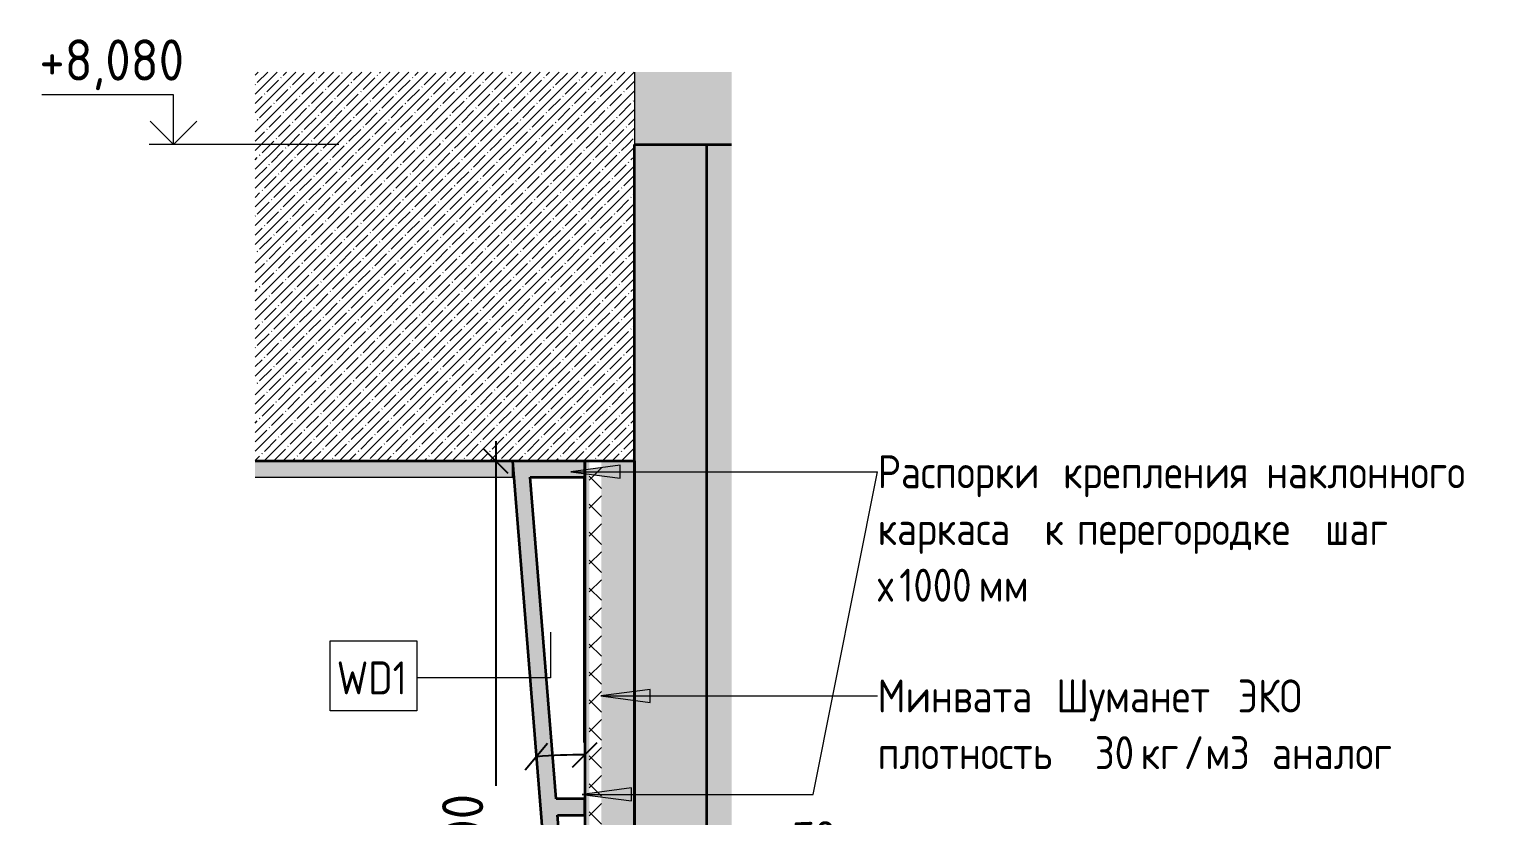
# Model space of a CAD drawing. Header units: millimetres. Extents: x -4029 to 232974, y -8553 to 104777.
# Drawn here: x 223431 to 227846, y 6043 to 8430 of the extents above; entities that cross this region are included whole.
import ezdxf

# ---------------------------------------------------------------- set-up
doc = ezdxf.new("R2010")
doc.units = ezdxf.units.MM
for name, color, linetype, lineweight in [('5.1) Перегародка WD6', 6, 'Continuous', 9), ('A-ANNO-DIMS', 7, 'Continuous', 9), ('A-CLNG', 7, 'Continuous', 9), ('A-CLNG-1', 7, 'Continuous', 15), ('A-FLOR-4', 7, 'Continuous', 35), ('A-WALL', 7, 'Continuous', 9), ('A-WALL-9', 7, 'Continuous', 35), ('G-ANNO-DIMS', 7, 'Continuous', 9), ('G-ANNO-DIMS-1', 7, 'Continuous', 20), ('I-WALL-11', 7, 'Continuous', 35), ('S-COLS', 7, 'Continuous', 9)]:
    doc.layers.add(name, color=color, linetype=linetype, lineweight=lineweight)
for name, color, linetype, lineweight, true_color in [('A-FLOR-5', 9, 'Continuous', 9, 0x808080), ('G-ANNO-TEXT-1', 7, 'Continuous', 9, 0x3c3c3c), ('I-WALL-10', 9, 'Continuous', 9, 0x808080)]:
    doc.layers.add(name, color=color, linetype=linetype, lineweight=lineweight, true_color=true_color)
doc.styles.add('GOST Common_7', font='', dxfattribs={"width": 0.9, "height": 100})
doc.styles.add('ISOCPEUR_3', font='isocpeur.ttf', dxfattribs={"width": 0.9, "height": 125})
doc.styles.add('ISOCPEUR_4', font='isocpeur.ttf', dxfattribs={"height": 100})
doc.styles.get('GOST Common_7').set_extended_font_data('GOST Common')
doc.dimstyles.new('ISO-2_0_1_0K__СРЕДНИЙ', dxfattribs={"dimscale": 304.8, "dimtxt": 99.598118, "dimasz": 0.246063, "dimexe": 0.393701, "dimexo": 0.246063, "dimgap": 0.164042, "dimtad": 1, "dimdec": 3, "dimrnd": 0.001, "dimdsep": 46, "dimtxsty": 'ISOCPEUR_4', "dimblk1": 'OBLIQUE', "dimblk2": 'OBLIQUE', "dimsah": 1, "dimcen": 0.09, "dimdle": 0.393701, "dimadec": 0, "dimazin": 0, "dimtfac": 1, "dimtdec": 4, "dimtix": 1, "dimtmove": 1, "dimatfit": 3, "dimfxl": 1, "dimtvp": 1, "dimtolj": 1, "dimtzin": 0, "dimarcsym": 2})
doc.dimstyles.new('ISO-2_5_0_9К_БОЛЬШОЙ_5', dxfattribs={"dimscale": 304.8, "dimtxt": 124.497647, "dimasz": 0.246063, "dimexe": 0.19685, "dimexo": 0.492126, "dimgap": 0, "dimtad": 1, "dimdec": 0, "dimrnd": 10, "dimzin": 0, "dimdsep": 46, "dimtxsty": 'ISOCPEUR_3', "dimblk1": 'OBLIQUE', "dimblk2": 'OBLIQUE', "dimsah": 1, "dimcen": 0.09, "dimdle": 0.19685, "dimazin": 0, "dimtfac": 1, "dimtdec": 4, "dimtix": 1, "dimtmove": 2, "dimatfit": 3, "dimfxl": 1, "dimtvp": 1, "dimtolj": 1, "dimtzin": 0, "dimarcsym": 2})
pattern_1 = [(45, (225221.498, 4946), (-28.51267, 28.51267), []), (45, (225250.01, 4946), (-28.51267, 28.51267), [50.403, -10.081, 1.676, -8.404])]

# ---------------------------------------------------------------- blocks, each defined once
blk = doc.blocks.new('BSC_Колонна _Прямоугольная - 600х600-23286269-Разрез 4-4')
at = {"layer": 'S-COLS'}
h = blk.add_hatch(dxfattribs=at)
h.set_pattern_fill('FP_223', color=256, style=0, pattern_type=2)
h.set_pattern_definition([(45, (-15246.34, 4946), (-28.51267, 28.51267), []), (45, (-15217.83, 4946), (-28.51267, 28.51267), [50.403, -10.081, 1.676, -8.404])])
h.paths.add_polyline_path([(-14904.9, -96.7), (-14904.9, 8299.3), (-15200, 8299.3), (-15200, -96.7)])
blk.add_line((-15200, 8299.3), (-15200, -96.7), dxfattribs=at)
blk = doc.blocks.new('Стены наклон_ амфитеатр - Стены наклон_ амфитеатр-32992696-Разрез 4-4')
at = {"layer": 'A-WALL'}
blk.add_hatch(color=256, dxfattribs=at).paths.add_polyline_path([(-15400, 5019.1), (-15361, 5019.1), (-15361, 5040), (-15350, 5040), (-15350, 5069.3), (-15353.9, 5069.3), (-15432.9, 6045), (-15350, 6045), (-15350, 6095), (-15436.9, 6095), (-15515.9, 7070), (-15350, 7070), (-15350, 7119.1), (-15570, 7119.1), (-15410.7, 5150.8)])
at = {"layer": 'A-WALL-9'}
for p, q in [((-15350, 7119.1), (-15570, 7119.1)), ((-15570, 7119.1), (-15400, 5019.1)), ((-15350, 7070), (-15350, 7119.1)), ((-15436.9, 6095), (-15515.9, 7070)), ((-15515.9, 7070), (-15350, 7070)), ((-15350, 6095), (-15436.9, 6095)), ((-15350, 6045), (-15350, 6095)), ((-15353.9, 5069.3), (-15432.9, 6045)), ((-15432.9, 6045), (-15350, 6045)), ((-15350, 5069.3), (-15353.9, 5069.3)), ((-15350, 5019.1), (-15350, 5069.3)), ((-15400, 5019.1), (-15350, 5019.1))]:
    blk.add_line(p, q, dxfattribs=at)
blk = doc.blocks.new('Высотные отметки - Стрелка_Верх-17668718-Разрез 4-4')
at = {"layer": 'G-ANNO-DIMS'}
for p, q in [((-16572, 149.9), (-16972, 149.9)), ((-16572, -0.1), (-16572, 149.9)), ((-16496.2, -0.1), (-16646.1, -0.1))]:
    blk.add_line(p, q, dxfattribs=at)
at = {"layer": 'G-ANNO-DIMS-1'}
for q in [(-16642.7, 70.6), (-16501.2, 70.6)]:
    blk.add_line((-16572, -0.1), q, dxfattribs=at)
blk = doc.blocks.new('_Oblique')
at = {"color": 0, "linetype": 'ByBlock', "lineweight": -2}
blk.add_line((-0.5, -0.5), (0.5, 0.5), dxfattribs=at)
blk = doc.blocks.new('DIMBLOCK71-Разрез 4-4')
at = {"layer": '5.1) Перегародка WD6', "color": 0, "lineweight": -2, "transparency": 16777216}
for p, q in [((224847.7, 7179.1), (224847.7, 6133.9)), ((224747.8, 7119.1), (224787.7, 7119.1)), ((224847.7, 4959.1), (224847.7, 5863.9)), ((224917.8, 5019.1), (224787.7, 5019.1))]:
    blk.add_line(p, q, dxfattribs=at)
at = {"layer": 'Defpoints', "color": 0, "transparency": 16777216}
for p in [(224897.8, 7119.1), (224847.7, 5019.1), (225067.8, 5019.1)]:
    blk.add_point(p, dxfattribs=at)
at = {"layer": '5.1) Перегародка WD6', "color": 0, "lineweight": -2, "transparency": 16777216, "xscale": 75, "yscale": 75, "zscale": 75}
for p, rotation in [((224847.7, 7119.1), 90), ((224847.7, 5019.1), 270)]:
    blk.add_blockref('_Oblique', p, dxfattribs=dict(at, rotation=rotation))
at = {"layer": '5.1) Перегародка WD6', "color": 0, "transparency": 16777216, "insert": (224684.4, 5822.2), "char_height": 125, "width": 353.382, "attachment_point": 1, "rotation": 90, "line_spacing_factor": 1.149209, "style": 'ISOCPEUR_3'}
blk.add_mtext('\\A1;2100', dxfattribs=at)
blk = doc.blocks.new('DIMBLOCK72-Разрез 4-4')
at = {"layer": 'A-ANNO-DIMS', "color": 0, "lineweight": -2, "transparency": 16777216}
for p, q in [((224957.1, 6386.7), (224980.1, 6102.6)), ((225117.8, 6393.2), (225117.8, 6108.2))]:
    blk.add_line(p, q, dxfattribs=at)
blk.add_arc((225117.8, 4401.5), 1826.7, 90, 94.6281, dxfattribs=at)
at = {"layer": 'Defpoints', "color": 0, "transparency": 16777216}
for p in [(224951.1, 6461.5), (225117.8, 6468.2), (225019.5, 6225.5), (225117.8, 4401.5)]:
    blk.add_point(p, dxfattribs=at)
at = {"layer": 'A-ANNO-DIMS', "color": 0, "lineweight": -2, "transparency": 16777216, "xscale": 75, "yscale": 75, "zscale": 75}
for p, rotation in [((224970.4, 6222.2), 184.6281375377324), ((225117.8, 6228.2), 359.9999999999997)]:
    blk.add_blockref('_Oblique', p, dxfattribs=dict(at, rotation=rotation))
at = {"layer": 'A-ANNO-DIMS', "color": 0, "transparency": 16777216, "insert": (225744.7, 6022.6), "char_height": 100, "width": 156.292, "attachment_point": 1, "rotation": 2.3141, "line_spacing_factor": 1.149209, "style": 'ISOCPEUR_4'}
blk.add_mtext('\\A1;5°', dxfattribs=at)

msp = doc.modelspace()

# ---------------------------------------------------------------- hatches: boundary and pattern name
at = {"layer": 'A-CLNG'}
msp.add_hatch(color=256, dxfattribs=at).paths.add_polyline_path([(224897.8378, 7070), (224897.8378, 7120), (224117.0189, 7120), (224117.0189, 7070)])
at = {"layer": 'A-FLOR-5'}
h = msp.add_hatch(dxfattribs=at)
h.set_pattern_fill('FP_223', color=256, style=0, pattern_type=2)
h.set_pattern_definition(pattern_1)
h.paths.add_polyline_path([(224117.0189, 8080), (225267.8378, 8080), (225267.8378, 8299.3124), (224117.0189, 8299.3124), (224117.0189, 8103.2098)])
h = msp.add_hatch(dxfattribs=at)
h.set_pattern_fill('FP_223', color=256, style=0, pattern_type=2)
h.set_pattern_definition(pattern_1)
h.paths.add_polyline_path([(225267.8378, 7120), (225267.8378, 8080), (224117.0189, 8080), (224117.0189, 7120)])
at = {"layer": 'G-ANNO-TEXT-1'}
for points in [[(225075.257, 7086.572), (225225.257, 7066.8241), (225225.257, 7106.3199)], [(225165.924, 6406.572), (225315.924, 6386.8241), (225315.924, 6426.3199)], [(225109.2846, 6108.0909), (225259.2846, 6088.343), (225259.2846, 6127.8387)]]:
    msp.add_hatch(color=256, dxfattribs=at).paths.add_polyline_path(points)
at = {"layer": 'I-WALL-10'}
h = msp.add_hatch(dxfattribs=at)
h.set_pattern_fill('FP_227', color=256, style=0, pattern_type=2)
h.set_pattern_definition([(0, (225221.5, 4946), (203.2, 50.8), [16.764, -135.636, 16.764, -135.636, -812.8]), (0, (225221.5, 4946), (203.2, 50.8), [-304.8, 16.764, -288.036, 16.764, -135.636, -355.6]), (0, (225221.5, 4946), (203.2, 50.8), [-762, 16.764, -84.836, 16.764, -237.236]), (120, (225297.7, 4971.4), (-145.5941, 150.57636), [16.764, -135.636, 16.764, -135.636, -812.8]), (120, (225297.7, 4971.4), (-145.5941, 150.57636), [-304.8, 16.764, -288.036, 16.764, -135.636, -355.6]), (120, (225297.7, 4971.4), (-145.5941, 150.57636), [-762, 16.764, -84.836, 16.764, -237.236]), (240, (225323.1, 5073), (-57.6059, -201.37636), [16.764, -135.636, 16.764, -135.636, -812.8]), (240, (225323.1, 5073), (-57.6059, -201.37636), [-304.8, 16.764, -288.036, 16.764, -135.636, -355.6]), (240, (225323.1, 5073), (-57.6059, -201.37636), [-762, 16.764, -84.836, 16.764, -237.236])])
h.paths.add_polyline_path([(225117.8377, 405), (225130.8377, 405), (225130.8377, 7120), (225117.8377, 7120), (225117.8377, 825)])
h = msp.add_hatch(dxfattribs=at)
h.set_pattern_fill('FP_226', color=256, style=0, pattern_type=2)
h.set_pattern_definition([(135, (225221.5, 4946), (-42.4264, -42.4264), []), (225, (225221.5, 4946), (42.4264, -42.4264), [])])
h.paths.add_polyline_path([(225167.8377, 405), (225167.8377, 7120), (225130.8377, 7120), (225130.8377, 405)])
for points in [[(225257.8377, 405), (225267.8377, 405), (225267.8377, 3880), (225264.4236, 3880), (225264.4236, 4120), (225267.8377, 4120), (225267.8377, 7120), (225167.8377, 7120), (225167.8377, 405), (225247.8378, 405)], [(225117.8377, 6265.4947), (225117.8377, 7070), (225115.8377, 7070), (225115.8377, 6265.4947)]]:
    msp.add_hatch(color=256, dxfattribs=at).paths.add_polyline_path(points)

# ---------------------------------------------------------------- linework, layer by layer
at = {"layer": 'A-CLNG-1'}
for p, q in [((224897.8378, 7070), (224897.8378, 7120)), ((224117.0189, 7070), (224897.8378, 7070))]:
    msp.add_line(p, q, dxfattribs=at)
at = {"layer": 'A-FLOR-4'}
for p, q in [((225267.8378, 8080), (225562.9243, 8080)), ((225267.8378, 7120), (225267.8378, 8080)), ((224117.0189, 7120), (225267.8378, 7120))]:
    msp.add_line(p, q, dxfattribs=at)
at = {"layer": 'G-ANNO-DIMS'}
msp.add_line((224371.5243, 8080), (223869.792, 8080), dxfattribs=at)
at = {"layer": 'G-ANNO-TEXT-1'}
for p, q in [((225225.257, 7106.3199), (225075.257, 7086.572)), ((225075.257, 7086.572), (225225.257, 7066.8241)), ((225075.257, 7086.572), (226006.1046, 7086.572)), ((225225.257, 7066.8241), (225225.257, 7106.3199)), ((225809.9853, 6108.0909), (226006.1046, 7086.572)), ((225013.4272, 6600.5799), (225013.4272, 6461.4783)), ((225013.4272, 6461.4783), (224608.0451, 6461.4783)), ((225315.924, 6426.3199), (225165.924, 6406.572)), ((225165.924, 6406.572), (225315.924, 6386.8241)), ((225165.924, 6406.572), (226006.1046, 6406.572)), ((225315.924, 6386.8241), (225315.924, 6426.3199)), ((225259.2846, 6127.8387), (225109.2846, 6108.0909)), ((225109.2846, 6108.0909), (225259.2846, 6088.343)), ((225109.2846, 6108.0909), (225809.9853, 6108.0909)), ((225259.2846, 6088.343), (225259.2846, 6127.8387))]:
    msp.add_line(p, q, dxfattribs=at)
at = {"layer": 'G-ANNO-TEXT-1', "flags": 128}
msp.add_lwpolyline([(224344.8451, 6573.6918), (224608.0451, 6573.6918), (224608.0451, 6361.6918), (224344.8451, 6361.6918)], close=True, dxfattribs=at)
at = {"layer": 'I-WALL-11'}
for p, q in [((225487.8378, 4120), (225487.8378, 8080)), ((225117.8377, 7120), (225117.8377, 405)), ((225267.8377, 405), (225267.8377, 7120)), ((225267.8378, 7120), (225267.8378, 4120)), ((225115.8377, 7070), (225115.8377, 6265.4947)), ((225117.8377, 7070), (225115.8377, 7070)), ((225115.8377, 6265.4947), (225117.8377, 6265.4947))]:
    msp.add_line(p, q, dxfattribs=at)

# ---------------------------------------------------------------- block references
at = {"layer": 'A-WALL'}
msp.add_blockref('Стены наклон_ амфитеатр - Стены наклон_ амфитеатр-32992696-Разрез 4-4', (240467.8378, 0), dxfattribs=at)
at = {"layer": 'G-ANNO-DIMS'}
msp.add_blockref('Высотные отметки - Стрелка_Верх-17668718-Разрез 4-4', (240441.7494, 8080.1), dxfattribs=at)
at = {"layer": 'S-COLS'}
msp.add_blockref('BSC_Колонна _Прямоугольная - 600х600-23286269-Разрез 4-4', (240467.8378, 0), dxfattribs=at)

# ---------------------------------------------------------------- texts
at = {"layer": 'G-ANNO-TEXT-1', "char_height": 100, "attachment_point": 1, "style": 'GOST Common_7'}
for s, insert, width in [('Распорки', (226006.1046, 7136.572), 642.151687), ('\\fGOST Common|b0|i0|c204|p34|;\\W.9; ', (226535.9327, 7136.572), 39.683531), ('крепления', (226568.6749, 7136.572), 707.088375), ('\\fGOST Common|b0|i0|c204|p34|;\\W.9; ', (227152.0812, 7136.572), 39.683531), ('наклонного', (227184.8234, 7136.572), 800.885813), ('\\fGOST Common|b0|i0|c204|p34|;\\W.9; ', (227845.6202, 7136.572), 39.683531), ('каркаса', (226006.1046, 6964.5928), 573.607406), ('\\fGOST Common|b0|i0|c204|p34|;\\W.9; ', (226479.3781, 6964.5928), 39.683531), ('\\fGOST Common|b0|i0|c204|p34|;\\W.9;к', (226512.1202, 6964.5928), 79.367062), ('\\fGOST Common|b0|i0|c204|p34|;\\W.9; ', (226577.6046, 6964.5928), 39.683531), ('перегородке', (226610.3468, 6964.5928), 873.037687), ('\\fGOST Common|b0|i0|c204|p34|;\\W.9; ', (227330.6749, 6964.5928), 39.683531), ('шаг', (227363.4171, 6964.5928), 266.961937), ('\\fGOST Common|b0|i0|c204|p34|;\\W.9; ', (227583.6827, 6964.5928), 39.683531), ('\\fGOST Common|b0|i0|c204|p34|;\\W.9;х', (226006.1046, 6792.6137), 79.367063), ('1000', (226071.589, 6792.6137), 292.215094), ('мм', (226312.6906, 6792.6137), 180.379688), ('WD1', (224364.8451, 6511.4783), 266.961937), ('Минвата', (226006.1046, 6456.572), 616.898531), ('\\fGOST Common|b0|i0|c204|p34|;\\W.9; ', (226515.0968, 6456.572), 39.683531), ('Шуманет', (226547.839, 6456.572), 627.721313), ('\\fGOST Common|b0|i0|c204|p34|;\\W.9; ', (227065.7609, 6456.572), 39.683531), ('ЭКО', (227098.5031, 6456.572), 266.961937), ('\\fGOST Common|b0|i0|c204|p34|;\\W.9; ', (227318.7687, 6456.572), 39.683531), (' 30 ', (226610.3468, 6284.5928), 234.493594), ('\\fGOST Common|b0|i0|c204|p34|;\\W.9;/', (226934.7921, 6284.5928), 79.367062), ('3  ', (227074.6906, 6284.5928), 155.126531), ('плотность', (226006.1046, 6284.5928), 732.341531), ('кг', (226803.8234, 6284.5928), 158.734125), ('\\fGOST Common|b0|i0|c204|p34|;\\W.9;м', (227000.2765, 6284.5928), 90.189844), ('аналог', (227202.6827, 6284.5928), 494.240344)]:
    msp.add_mtext(s, dxfattribs=dict(at, insert=insert, width=width))

# ---------------------------------------------------------------- dimensions: what is measured, and where the dimension line sits
at = {"layer": '5.1) Перегародка WD6', "color": 18, "true_color": 0x000000}
dim = msp.add_linear_dim(base=(224847.6694, 5019.1392), p1=(224897.8378, 7119.1392), p2=(225067.8378, 5019.1392), angle=90, dimstyle='ISO-2_5_0_9К_БОЛЬШОЙ_5', override={"dimpost": '<>', "dimfxl": 2106.869716}, dxfattribs=at)
dim.commit()
dim.dimension.update_dxf_attribs({"geometry": 'DIMBLOCK71-Разрез 4-4', "text_midpoint": (224767.6957, 5998.9118), "dimtype": 160, "text_rotation": 90})
at = {"layer": 'A-ANNO-DIMS'}
dim = msp.add_angular_dim_3p(base=(225019.5162, 6225.5419), center=(225117.8377, 4401.4932), p1=(225117.8377, 6468.1899), p2=(224951.0792, 6461.4511), dimstyle='ISO-2_0_1_0K__СРЕДНИЙ', override={"dimpost": '<>', "dimfxl": 166.894597}, dxfattribs=at)
dim.commit()
dim.dimension.update_dxf_attribs({"geometry": 'DIMBLOCK72-Разрез 4-4', "text_midpoint": (225825.4874, 5959.1146), "dimtype": 165, "text_rotation": 2.3140688})

# ---------------------------------------------------------------- next in the draw order: texts
at = {"layer": 'G-ANNO-DIMS', "insert": (223462.5375, 8398.307), "char_height": 125, "width": 509.410881, "attachment_point": 1, "line_spacing_factor": 1.149209, "style": 'ISOCPEUR_3', "bg_fill": 3, "box_fill_scale": 1.25, "bg_fill_color": 256, "bg_fill_true_color": 13158600, "bg_fill_transparency": 0}
msp.add_mtext('+8,080', dxfattribs=at)

doc.saveas('drawing.dxf')
